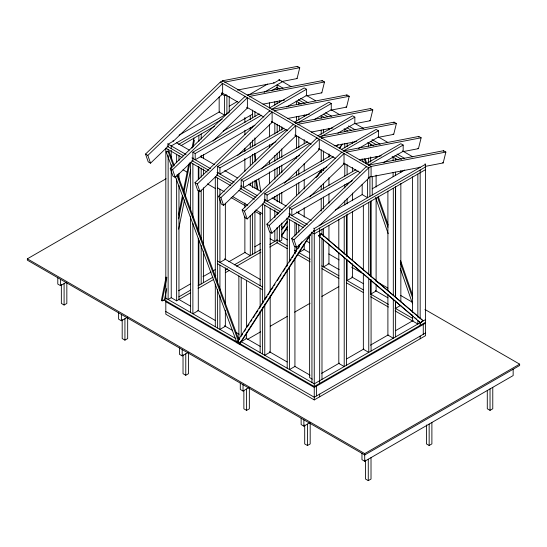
<?xml version="1.0" encoding="UTF-8"?>
<svg xmlns="http://www.w3.org/2000/svg" width="547" height="547" viewBox="0 0 547 547"><rect width="100%" height="100%" fill="white"/><g stroke="black" fill="none" stroke-linecap="round" stroke-linejoin="round"><path stroke-width="0.82" d="M166.076 276.994L161.365 300.419L162.138 300.871L164.367 300.255L166.719 288.542M178.52 215.067L182.383 195.826M183.395 190.8L188.777 164.025M191.97 148.128L193.987 138.083M162.138 300.871L166.849 277.438M178.616 218.862L182.992 197.105M183.997 192.086L189.884 162.801M193.077 146.897L194.424 140.203M178.664 229.131L184.544 199.84M185.221 196.496L190.602 169.72M297.274 67.042L297.438 66.365L299.756 67.705L297.069 78.57L281.664 81.537M322.012 81.325L322.176 80.648L324.501 81.988L321.807 92.853L306.409 95.821M346.75 95.609L346.921 94.932L349.239 96.272L346.552 107.137L331.147 110.104M370.333 109.222L370.497 108.545L372.822 109.885L370.128 120.75L354.729 123.718M393.908 122.836L394.079 122.159L396.397 123.499L393.71 134.371L378.305 137.331M418.653 137.119L418.817 136.442L421.135 137.782L418.448 148.654L403.043 151.615M443.391 151.403L443.555 150.726L445.88 152.066L443.186 162.938L425.587 166.322L425.005 165.987M239.265 344.125L310.005 234.984L310.778 234.54L240.037 343.68L239.265 344.125L237.227 341.663L301.958 241.801M238.465 340.507L239.853 338.367M241.234 336.227L242.622 334.087M244.475 331.236L245.863 329.096M247.244 326.956L249.097 324.097M250.485 321.957L251.873 319.817M253.261 317.684L255.107 314.826M256.03 313.404L257.883 310.546M259.271 308.405L261.117 305.554M262.04 304.125L263.893 301.274M265.281 299.134L267.127 296.283M268.051 294.854L269.903 292.002M271.291 289.862L273.138 287.011M274.061 285.582L274.991 284.153M277.302 280.59L279.148 277.732M280.078 276.31L281.001 274.881M283.312 271.319L285.158 268.461M286.088 267.039L287.469 264.898M289.322 262.04L291.168 259.189M292.098 257.76L293.486 255.62M294.867 253.48L296.255 251.34M298.108 248.488L299.496 246.348M281.65 229.726L287.305 221.193M316.036 177.809L321.219 169.987M336.761 146.514L338.169 144.381M283.367 227.86L287.134 222.171M317.281 176.654L319.161 173.809M320.576 171.676L321.52 170.254M281.329 235.75L287.448 226.506M339.263 148.271L342.087 144.005M281.63 236.017L287.284 227.484M339.564 148.538L342.388 144.271M150.534 163.177L147.847 155.41L222.643 83.438L222.643 93.79L173.549 141.03L168.134 144.155L168.134 146.234L150.534 163.177L148.216 161.837L145.523 154.069L220.325 82.098L222.643 80.758L297.438 66.365M259.23 113.879L192.879 152.189L192.879 160.517L175.272 177.46L172.955 176.12L170.267 168.353L245.063 96.381L245.063 97.031M175.272 177.46L172.585 169.693L247.381 97.722L247.381 108.074L213.015 141.14M283.975 128.162L217.617 166.473L217.617 174.801L200.011 191.744L197.693 190.404L195.005 182.636L269.801 110.665L269.801 111.315M200.011 191.744L197.323 183.977L272.119 112.005L272.119 122.357L237.754 155.423M307.551 141.776L241.2 180.086L241.2 188.414L223.593 205.357L221.275 204.017L218.588 196.25L293.383 124.278L293.383 124.928M223.593 205.357L220.906 197.59L295.701 125.619L295.701 135.971L261.336 169.037M330.395 155.813L264.775 193.7L264.775 202.028L247.176 218.971L244.858 217.631L242.164 209.863L316.966 137.892L316.966 138.541M247.176 218.971L244.482 211.204L319.284 139.232L319.284 149.584L284.303 183.238M355.871 169.673L289.513 207.983L289.513 216.311L271.914 233.254L269.596 231.914L266.909 224.147L341.704 152.175L341.704 152.825M271.914 233.254L269.227 225.487L344.022 153.516L344.022 163.868L309.657 196.934M313.677 230.26L314.258 230.595L296.652 247.538L294.334 246.198L291.647 238.43L366.442 166.459L366.442 167.108M296.652 247.538L293.965 239.771L368.76 167.799L371.078 166.459L445.88 152.066M220.325 82.747L220.325 82.098L368.76 167.799L368.76 178.151L319.667 225.391L319.086 225.056M318.627 235.682L321.048 233.487L423.002 320.692L420.581 322.887L318.627 235.682L320.576 237.343M319.181 236.379L321.602 234.184L423.002 320.692M221.48 94.904L221.48 93.927L222.643 93.257M221.48 93.927L224.578 95.711L226.314 94.706M179.088 135.15L219.641 111.738M229.22 106.207L237.336 101.523M247.654 95.568L267.565 84.074M237.439 90.05L274.054 83L279.469 79.876L279.469 80.525M228.735 112.737L171.232 145.94L171.232 148.613M264.126 92.306L282.56 81.66M178.602 144.36L222.103 119.246M271.497 90.727L277.397 87.322M172.12 167.929L166.206 151.963L166.979 151.519L169.016 151.41L174.343 165.782M166.206 151.963L169.016 151.41M181.078 145.611L214.41 126.364M223.224 131.095L252.598 114.138M269.555 107.916L304.207 87.91L306.525 89.25L306.525 95.499L286.621 106.993M192.879 152.189L195.197 153.529L261.548 115.219M271.873 109.256L306.525 89.25M192.879 158.439L193.556 158.049M254.916 125.297L195.197 159.772L195.197 153.529M424.951 309.479L519.65 364.152L519.65 365.485L364.712 454.94L27.35 260.167L27.35 258.827L166.056 178.746M294.293 122.2L328.945 102.193L331.263 103.533L331.263 109.783L314.306 119.574M217.617 166.473L219.935 167.813L286.293 129.502M298.088 122.692L331.263 103.533M217.617 172.722L218.294 172.332M275.968 141.707L219.935 174.055L219.935 167.813M317.875 135.813L352.528 115.807L354.846 117.147L354.846 123.396L337.889 133.188M57.791 277.739L57.791 284.071L60.526 285.65L66.433 282.238M241.2 180.086L243.518 181.426L309.869 143.116M321.67 136.306L354.846 117.147M241.2 186.336L241.87 185.946M299.551 155.321L243.518 187.676L243.518 181.426M61.353 284.481L61.353 303.435L64.095 305.014L66.837 303.435L66.837 282.833M341.451 149.427L376.104 129.42L378.428 130.76L378.428 137.01L358.517 148.504M264.775 193.7L267.093 195.04L333.451 156.729M343.037 151.191L378.428 130.76M264.775 199.949L265.452 199.559M326.819 166.808L267.093 201.289L267.093 195.04M366.196 163.71L400.848 143.704L403.166 145.044L403.166 151.293L383.262 162.787M289.513 207.983L291.838 209.323L358.189 171.013M368.514 165.05L403.166 145.044M289.513 214.233L290.19 213.843M352.295 180.667L291.838 215.573L291.838 209.323M368.76 177.618L371.078 176.278M118.624 312.863L118.624 319.188L121.366 320.774L127.273 317.363M178.616 290.758L190.445 283.927M203.005 276.679L211.135 271.982M213.351 270.703L215.573 269.425M228.872 261.746L245.131 252.358M254.738 246.813L260.652 243.394M171.519 297.534L168.134 299.489L168.134 155.471M178.855 296.871L190.684 290.04M198.076 285.773L212.851 277.24M214.328 276.385L215.812 275.538M225.419 269.986L227.634 268.707M234.287 264.871L260.892 249.507M269.76 244.386L277.144 240.119M171.232 169.878L171.232 297.705L176.64 300.829L190.684 292.72M198.076 288.454L213.59 279.496M225.419 272.666L229.111 270.533M236.502 266.266L260.892 252.188M269.76 247.066L277.144 242.8L277.144 227.34M335.386 210.069L362.668 194.315M372.254 188.783L404.691 170.055M313.677 228.181L314.258 228.516L425.587 164.237L425.587 335.646L314.258 399.919L165.816 314.217L165.816 148.169L182.062 157.55M122.193 319.605L122.193 338.559L124.928 340.138L127.67 338.559L127.67 317.13M314.258 231.19L425.587 166.917M425.587 169.597L314.258 233.87L311.305 232.167M298.792 252.618L304.207 249.494L304.207 244.379M179.464 347.988L179.464 354.312L182.199 355.899L188.106 352.487M237.227 341.663L238 341.219M175.382 176.715L236.947 342.784L237.719 342.34M236.947 342.784L239.757 342.231M241.2 341.67L246.608 338.545L246.608 332.624M247.408 339.42L260.68 331.755M270.266 326.224L287.223 316.433M294.594 312.18L310.081 303.236M321.875 296.426L338.832 286.635M183.026 354.729L183.026 373.683L185.768 375.263L188.51 373.683L188.51 353.082M370.695 280.495L370.695 294.129L376.104 291.004L376.104 285.042M240.297 383.112L240.297 389.437L243.039 391.023L249.343 387.379M400.848 305.288L395.433 308.412L395.433 301.595M243.866 390.674L243.866 408.807L246.601 410.387L249.343 408.807L249.343 388.206M321.65 373.334L339.386 363.092M346.771 358.825L363.769 349.013M370.422 345.171L388.158 334.935M395.549 330.668L413.286 320.426M425.587 319.571L314.258 383.85L240.406 341.212M425.587 322.251L314.258 386.524L165.816 300.829M425.587 323.147L314.258 387.42L165.816 301.718M425.587 332.966L314.258 397.238L165.816 311.537M301.137 418.236L301.137 424.561L303.872 426.147L310.183 422.503M304.7 424.978L304.7 443.932L307.441 445.511L310.183 443.932L310.183 423.33M27.35 258.827L364.712 453.6L519.65 364.152M361.97 453.36L361.97 459.685L364.712 461.271L513.154 375.57L513.154 369.239M365.54 460.102L365.54 479.056L368.275 480.635L371.016 479.056L371.016 457.627M426.414 424.951L426.414 443.904L429.156 445.49L431.891 443.904L431.891 422.482M487.288 390.633L487.288 408.759L490.03 410.346L492.772 408.759L492.772 387.338M299.756 67.705L224.961 82.098L224.961 82.747M322.176 80.648L247.381 95.041L247.381 95.691M324.501 81.988L249.699 96.381L249.699 97.031M263.011 104.169L284.652 100.005M346.921 94.932L272.119 109.325L272.119 109.974M349.239 96.272L274.444 110.665L274.444 111.315M287.756 118.453L309.39 114.289M370.497 108.545L295.701 122.938L295.701 123.588M372.822 109.885L298.019 124.278L298.019 124.928M311.332 132.066L332.966 127.902M394.079 122.159L319.284 136.552L319.284 137.201M396.397 123.499L321.602 137.892L321.602 138.541M334.08 145.844L356.548 141.516M418.817 136.442L344.022 150.835L344.022 151.485M421.135 137.782L346.34 152.175L346.34 152.825M359.652 159.963L381.286 155.799M443.555 150.726L368.76 165.119L368.76 165.768M370.504 176.476L371.078 176.811L420.171 167.361L419.597 167.026M296.488 78.235L297.069 78.57M321.226 92.518L321.807 92.853M345.971 106.802L346.552 107.137M369.546 120.422L370.128 120.75M393.129 134.036L393.71 134.371M417.867 148.319L418.448 148.654M442.612 162.603L443.186 162.938M278.888 79.541L291.373 86.754M306.06 95.233L315.612 100.744M331.044 109.66L339.885 114.761M354.62 123.266L363.454 128.367M378.189 136.873L387.761 142.405M402.496 150.91L412.807 156.859M425.005 163.902L425.587 164.237M273.473 82.665L274.054 83M283.025 88.176L277.144 84.785L277.144 89.476M300.652 98.357L307.995 102.597M325.636 112.778L331.53 116.183M348.466 125.967L355.099 129.789M372.042 139.574L380.144 144.251M397.081 154.035L404.452 158.288M276.905 87.329L280.085 89.161M298.32 99.691L305.055 103.581M323.427 114.186L327.858 116.743M346.996 127.793L351.495 130.391M370.565 141.399L376.603 144.887M394.872 155.437L401.505 159.259M296.105 101.092L301.274 104.074M324.904 117.714L321.212 115.588L321.212 118.145M344.111 128.805L347.803 130.938M367.741 142.446L373.649 145.858M392.11 156.517L398.018 159.929M221.802 92.771L238.786 102.576M246.909 107.267L263.893 117.072M271.278 121.338L287.524 130.719M294.908 134.979L311.161 144.36M318.545 148.627L335.53 158.432M343.653 163.122L359.899 172.503M221.774 93.284L222.643 93.79M246.8 107.738L247.381 108.074M271.544 122.022L272.119 122.357M295.12 135.635L295.701 135.971M318.703 149.249L319.284 149.584M343.441 163.532L344.022 163.868M368.179 177.816L368.76 178.151M172.968 140.695L173.549 141.03M176.64 142.815L189.221 150.076M200.318 156.483L214.376 164.599M224.735 170.582L237.309 177.843M248.406 184.25L261.726 191.935M272.085 197.918L286.143 206.034M296.501 212.01L311.298 220.557M167.56 143.82L186.028 154.48M191.942 157.898L210.445 168.579M217.036 172.387L234.116 182.247M240.618 186.001L257.056 195.491M264.194 199.614L282.211 210.014M288.871 213.856L307.366 224.537M167.56 145.899L168.134 146.234M192.298 160.182L192.879 160.517M217.036 174.466L217.617 174.801M240.618 188.079L241.2 188.414M264.194 201.693L264.775 202.028M288.939 215.976L289.513 216.311M167.17 146.275L183.806 155.881M191.942 160.579L208.961 170.404M216.776 174.91L232.284 183.867M240.037 188.339L255.914 197.508M263.716 202.014L280.283 211.58M288.406 216.27L305.144 225.932M190.185 162.24L207.176 172.045M230.848 185.713L215.299 176.736L215.299 277.288M238.93 190.383L254.437 199.334M278.806 213.405L262.457 203.963L262.457 303.667M286.929 218.096L303.182 227.477M217.617 187.894L224.229 191.717M232.318 196.387L247.757 205.296M255.839 209.966L262.457 213.788M183.026 169.802L187.464 172.367M207.443 183.895L215.58 188.599M231.114 197.563L245.172 205.679M254.793 211.231L260.707 214.65M281.425 226.608L283.647 227.894M285.862 229.172L287.346 230.027M306.58 241.131L309.54 242.841M328.774 253.945L339.133 259.928M351.707 267.189L363.543 274.026M376.862 281.712L387.96 288.119M400.541 295.38L412.376 302.217M145.523 154.069L147.847 155.41M170.267 168.353L172.585 169.693M195.005 182.636L197.323 183.977M218.588 196.25L220.906 197.59M242.164 209.863L244.482 211.204M266.909 224.147L269.227 225.487M291.647 238.43L293.965 239.771M281.575 236.434L287.483 239.839M303.735 249.22L309.643 252.632M328.104 263.292L339.181 269.685M351.735 276.939L363.55 283.756M375.365 290.58L387.926 297.828M276.761 239.901L287.243 245.952M294.628 250.211L296.105 251.066M298.32 252.345L310.135 259.169M321.793 265.897L338.942 275.797M346.326 280.064L363.311 289.869M370.695 294.129L388.418 304.364M395.064 308.2L412.787 318.436M270.095 238.724L274.826 241.459L274.826 230.383M276.905 242.663L287.243 248.632M297.582 254.601L310.135 261.849M321.951 268.666L338.942 278.478M346.326 282.737L363.311 292.542M370.695 296.809L388.418 307.045M395.064 310.881L417.853 324.036L417.853 320.631M224.496 258.827L260.516 279.62M217.617 261.097L262.457 286.99M217.617 263.777L262.457 289.664M178.616 299.284L190.431 306.108M197.816 310.375L215.539 320.604M224.4 325.725L232.523 330.415M236.215 332.542L239.169 334.251M245.815 338.087L260.591 346.613M269.452 351.735L287.175 361.964M294.56 366.23L310.067 375.18M312.323 379.16L309.616 377.601L309.616 235.292M165.816 298.149L235.976 338.655M163.594 299.811L164.367 300.255M321.875 238.451L323.831 240.119M325.13 241.227L361.526 272.283M362.825 273.391L368.678 278.382M369.977 279.49L413.525 316.645M414.824 317.752L416.773 319.421M418.722 321.082L420.581 322.887M321.048 233.487L321.602 234.184M177.597 174.568L238.868 339.837M168.244 151.861L173.57 166.233M176.825 175.013L238.984 342.682M365.246 159.109L366.928 163.943M378.134 196.168L388.226 225.166M400.561 260.618L412.616 295.257M364.193 158.746L365.868 163.58M377.642 197.419L388.014 227.224M400.349 262.676L412.684 298.122M362.114 158.753L363.235 161.974M375.57 197.426L388.185 233.678M400.24 268.324L412.575 303.77M254.697 153.693L255.784 160.442M258.765 179.006L260.803 191.662M256.358 179.922L257.986 190.041M255.722 180.319L257.213 189.597M490.03 388.917L490.03 410.346M429.156 424.062L429.156 445.49M423.269 324.48L423.269 334.306M420.171 170.042L420.171 318.436M420.171 322.696L420.171 325.376M420.171 336.09L420.171 338.764M417.853 174.055L417.853 317.219M412.445 176.777L412.445 312.392M412.445 314.949L412.445 320.911M400.848 170.65L400.848 172.353M400.848 183.43L400.848 301.882M395.625 186.889L395.625 297.671M395.625 301.082L395.625 336.87M395.433 158.439L395.433 160.141M395.433 172.073L395.433 175.478M395.433 186.554L395.433 297.336M393.307 188.23L393.307 295.599M393.307 299.011L393.307 338.21L387.898 335.085L387.898 294.183M393.115 157.098L393.115 160.503M393.115 172.435L393.115 176.695M387.898 191.074L387.898 290.772M376.104 156.367L376.104 158.069M376.104 175.115L376.104 187.047M376.104 198.123L376.104 281.63M372.24 176.585L372.24 195.04M371.078 176.811L371.078 166.459L222.643 80.758L222.643 81.407M371.078 201.064L371.078 276.905M371.078 279.462L371.078 351.044M370.695 144.155L370.695 145.858M370.695 156.934L370.695 162.049M370.695 201.248L370.695 276.235M369.922 176.948L369.922 196.38M368.76 202.404L368.76 274.833M368.76 278.245L368.76 352.384L363.352 349.26L363.352 273.418M368.377 142.815L368.377 146.22M368.377 158.151L368.377 163.266M368.275 459.207L368.275 480.635M367.605 179.266L367.605 197.713L362.189 194.588L362.189 184.455M364.712 453.6L364.712 461.271M363.352 205.241L363.352 270.006M352.528 141.899L352.528 143.608M352.528 167.464L352.528 171.724M352.528 193.029L352.528 200.701M352.528 211.778L352.528 260.351M352.528 263.757L352.528 277.391L347.113 280.515L347.113 260.064M347.113 143.321L347.113 146.733M347.113 164.626L347.113 174.849M347.113 183.375L347.113 185.077M347.113 198.711L347.113 203.826M347.113 214.048L347.113 256.659M346.531 215.238L346.531 256.14M346.531 259.545L346.531 365.211M344.795 129.201L344.795 131.759M344.795 143.683L344.795 147.95M344.795 163.286L344.795 176.066M344.795 184.592L344.795 187.997M344.795 200.783L344.795 205.043M344.213 216.571L344.213 254.068M344.213 257.48L344.213 366.552L338.805 363.427L338.805 252.646M338.805 219.415L338.805 249.241M328.945 128.285L328.945 129.995M328.945 153.851L328.945 157.262M328.945 177.713L328.945 185.378M328.945 193.905L328.945 203.279M328.945 225.432L328.945 240.769M328.945 244.181L328.945 263.777L323.537 266.902L323.537 239.634M323.537 129.707L323.537 133.112M323.537 151.013L323.537 160.387M323.537 168.052L323.537 170.609M323.537 183.395L323.537 189.358M323.537 197.029L323.537 208.954M323.537 228.557L323.537 236.229M321.985 229.405L321.985 234.519M321.985 237.931L321.985 379.386M321.212 130.07L321.212 134.336M321.212 149.673L321.212 161.604M321.212 170.124L321.212 172.681M321.212 185.46L321.212 189.72M321.212 198.246L321.212 211.026M319.667 228.065L319.667 383.406M319.667 394.113L319.667 396.794M316.576 386.079L316.576 395.898M314.258 228.516L314.258 399.919M311.94 232.53L311.94 382.51M307.441 424.089L307.441 445.511M304.207 114.856L304.207 116.559M304.207 139.567L304.207 143.827M304.207 163.43L304.207 171.095M304.207 179.621L304.207 188.995M304.207 207.737L304.207 217.111M303.872 419.816L303.872 426.147M298.792 102.645L298.792 104.347M298.792 116.279L298.792 119.684M298.792 136.729L298.792 147.806M298.792 169.112L298.792 175.074M298.792 182.746L298.792 193.823M298.792 211.716L298.792 213.419M298.792 224.496L298.792 232.167M298.792 244.953L298.792 247.504M296.474 101.304L296.474 104.709M296.474 116.641L296.474 120.901M296.474 135.389L296.474 148.169M296.474 156.695L296.474 158.398M296.474 171.177L296.474 175.437M296.474 183.963L296.474 195.894M296.474 223.162L296.474 234.239M296.474 247.018L296.474 250.43M294.929 222.431L294.929 236.065M294.929 246.287L294.929 253.958M294.929 258.218L294.929 366.442L289.513 369.567L289.513 266.457M289.513 219.586L289.513 261.343M287.196 218.246L287.196 265.972M287.196 269.377L287.196 368.227M281.787 126.788L281.787 130.193M281.787 148.941L281.787 157.461M281.787 165.132L281.787 172.804M281.787 192.4L281.787 203.477M281.787 223.08L281.787 240.119L279.469 241.459L279.469 225.268M279.469 100.853L279.469 102.562M279.469 125.571L279.469 130.678M279.469 151.136L279.469 157.953M279.469 166.473L279.469 174.144M279.469 193.741L279.469 202.26M277.144 101.222L277.144 103.78M277.144 124.231L277.144 132.75M277.144 153.201L277.144 159.17M277.144 167.69L277.144 176.209M277.144 194.958L277.144 201.775M277.144 212.004L277.144 214.561M274.826 101.708L274.826 105.12M274.826 123.013L274.826 134.09M274.826 155.396L274.826 161.358M274.826 169.03L274.826 179.252M274.826 196.298L274.826 199.703M274.826 209.932L274.826 217.603M270.191 208.147L270.191 220.926M270.191 232.003L270.191 291.654M270.191 295.913L270.191 352.159L264.775 355.283L264.775 304.153M269.418 102.843L269.418 107.957M269.418 124.148L269.418 136.928M269.418 144.599L269.418 147.157M269.418 160.791L269.418 164.203M269.418 171.867L269.418 183.799M264.775 205.303L264.775 299.893M262.457 307.428L262.457 353.943M260.14 212.448L260.14 285.65M260.14 288.331L260.14 306.935M260.14 311.161L260.14 352.603M254.923 111.499L254.923 116.614M254.923 137.912L254.923 145.584M254.923 153.256L254.923 161.775M254.923 180.524L254.923 188.189M254.923 211.197L254.923 252.953M252.598 110.043L252.598 117.947M252.598 126.097L252.598 127.807M252.598 140.107L252.598 146.924M252.598 154.302L252.598 163.963M252.598 181.652L252.598 187.635M252.598 213.268L252.598 254.293M250.28 115.472L250.28 119.745M250.28 127.437L250.28 130.001M250.28 142.822L250.28 147.95M250.28 156.497L250.28 165.898M250.28 182.992L250.28 185.556M250.28 215.463L250.28 255.634L244.871 252.509L244.871 216.612M246.608 280.187L246.608 327.55M246.601 388.965L246.601 410.387M244.871 117.475L244.871 122.603M244.871 130.295L244.871 134.569M244.871 148.244L244.871 151.663M244.871 158.5L244.871 171.32M244.871 202.937L244.871 207.21M243.039 384.691L243.039 391.023M241.2 277.391L241.2 335.749M240.037 343.68L240.037 344.569M238.875 276.05L238.875 339.482M229.214 96.416L229.214 112.463M226.896 95.219L226.896 113.803M225.35 203.135L225.35 259.312L219.935 262.437L219.935 198.595M225.35 267.914L225.35 304.282M225.35 310.197L225.35 326.272L219.935 329.397L219.935 295.565M224.578 95.711L224.578 115.137L219.162 112.012L219.162 96.922M219.935 189.235L219.935 195.19M219.935 265.117L219.935 290.491M217.617 178.076L217.617 284.078M217.617 289.705L217.617 328.056M215.299 284.105L215.299 326.716M203.505 154.445L203.505 158.719M203.505 168.975L203.505 174.958M203.505 187.771L203.505 245.035M203.505 251.018L203.505 282.635M201.187 134.001L201.187 139.109M201.187 155.3L201.187 157.495M201.187 168.086L201.187 177.146M201.187 189.966L201.187 239.668M201.187 245.521L201.187 283.975M198.869 135.335L198.869 141.304M198.869 166.869L198.869 178.794M198.869 190.725L198.869 234.184M198.869 240.154L198.869 285.315M198.287 166.63L198.287 179.416M198.287 190.493L198.287 232.249M198.287 238.212L198.287 310.648L192.879 313.773L192.879 223.443M193.453 138.179L193.453 146.699M192.879 163.792L192.879 217.48M190.554 162.452L190.554 211.026M190.554 216.14L190.554 312.433M185.768 353.841L185.768 375.263M182.199 349.567L182.199 355.899M178.958 155.355L178.958 160.586M178.958 173.249L178.958 179.334M178.958 185.296L178.958 299.489M176.64 154.254L176.64 162.78M176.64 178.972L176.64 300.829M171.232 150.281L171.232 157.946M171.232 164.763L171.232 168.175M168.134 149.509L168.134 152.066M124.928 318.716L124.928 340.138M121.366 314.443L121.366 320.774M64.095 283.592L64.095 305.014M60.526 279.319L60.526 285.65"/></g></svg>
